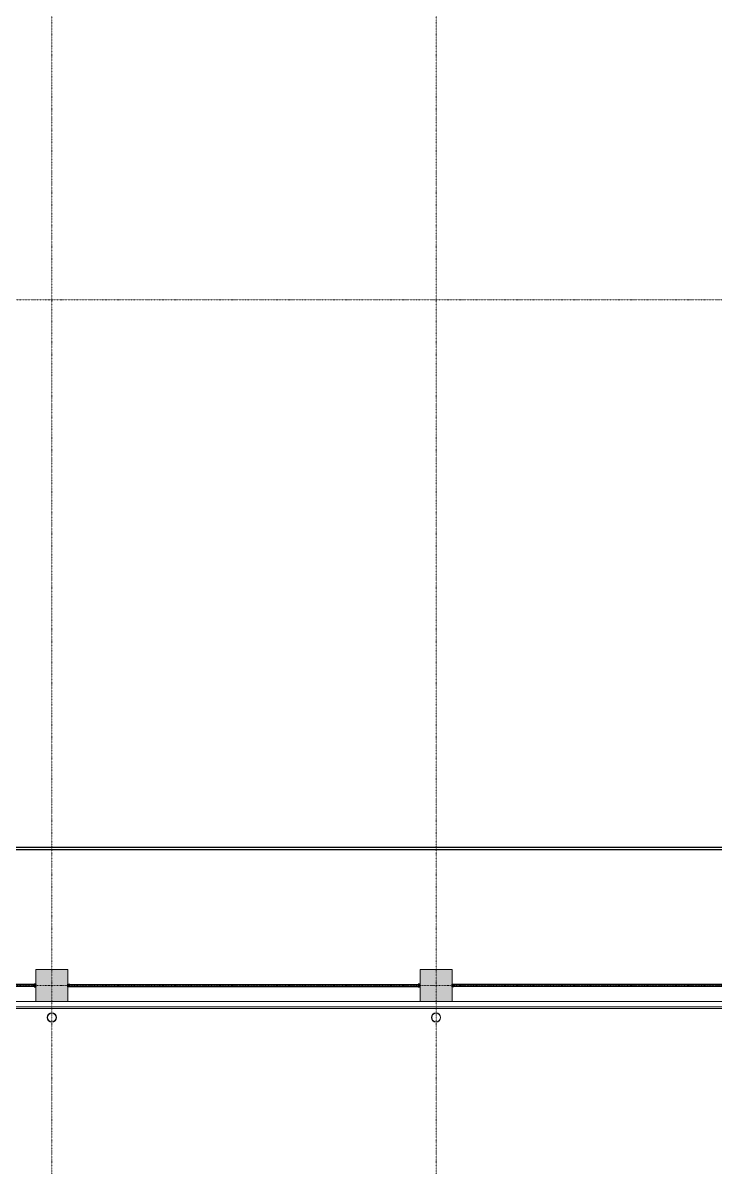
# Model space of a CAD drawing. Extents: x -32000 to 290600, y -29000 to 131250.
# Drawn here: x 226167 to 241301, y -3973 to 21055 of the extents above; entities that cross this region are included whole.
import ezdxf

# ---------------------------------------------------------------- set-up
doc = ezdxf.new("R2010")
doc.units = 0
doc.header["$LTSCALE"] = 10
doc.linetypes.add('H12PL3$0$JJP_三點線', pattern=[0.9, 0.3, -0.15, 0, -0.15, 0, -0.15, 0, -0.15])
doc.linetypes.add('XFM7P30ICA$0$H12PL3$0$JJP_三點線', pattern=[0.9, 0.3, -0.15, 0, -0.15, 0, -0.15, 0, -0.15])
for name, color, linetype in [('H12PL3$0$A-OBJE-MEP', 252, 'Continuous'), ('H12PL3$0$A-WALL-EX', 252, 'Continuous'), ('H12PL3$0$S-COL', 252, 'Continuous'), ('H12PL3$0$S-GRID', 252, 'Continuous'), ('XFDP30$0$A-Partition-Col (50K)', 1, 'Continuous'), ('XFDP30$0$A-W-P1S (8K)', 2, 'Continuous'), ('XFDP30$0$A-W-R1 (Rockwool) (50K)', 2, 'Continuous'), ('XFM7P30ICA$0$H12PL3$0$A-OBJE-MEP', 252, 'Continuous'), ('XFM7P30ICA$0$H12PL3$0$A-WALL-EX', 252, 'Continuous'), ('XFM7P30ICA$0$H12PL3$0$Hattch', 252, 'Continuous'), ('XFM7P30ICA$0$H12PL3$0$S-COL', 252, 'Continuous'), ('XFM7P30ICA$0$H12PL3$0$S-GRID', 252, 'Continuous'), ('XFM7P30ICA$0$XFDP30$0$A-Partition-Col (50K)', 1, 'Continuous'), ('XFM7P30ICA$0$XFDP30$0$A-W-P1S (8K)', 2, 'Continuous'), ('XFM7P30ICA$0$XFDP30$0$A-W-R1 (Rockwool) (50K)', 2, 'Continuous')]:
    doc.layers.add(name, color=color, linetype=linetype)

# ---------------------------------------------------------------- blocks, each defined once
blk = doc.blocks.new('XFDP30$0$TP1-50-Partition_Col-side')
blk.add_lwpolyline([(-2.5, -4), (-2.5, -3.9), (-2.6, -3.9), (-2.5, -3), (-2.5, -0.3), (-2.4, -0.2), (-0.7, -0.2), (-0.5, -0.2), (-0.1, -0.2), (0, -0.2), (0, -0.2), (0.5, -0.2), (0.6, -0.2), (2.4, -0.2), (2.5, -0.3), (2.5, -3), (2.6, -3.9), (2.5, -3.9), (2.5, -4), (2.7, -4), (2.7, 0), (-2.7, 0), (-2.7, -4)], close=True)
for points in [[(-1.6, -2.1), (-2.3, -2.1, 0.414213), (-2.4, -2.2), (-2.4, -3.6), (-2.5, -3.6), (-2.5, -2.2, -0.414213), (-2.3, -2), (-1.6, -2), (-1.6, -2.1)], [(1.6, -2.1), (2.3, -2.1, -0.414213), (2.4, -2.2), (2.4, -3.6), (2.5, -3.6), (2.5, -2.2, 0.414213), (2.3, -2), (1.6, -2), (1.6, -2.1)]]:
    blk.add_lwpolyline(points, format="xyb")
blk.add_lwpolyline([(2.2, -3.6), (-2.2, -3.6, -0.414214), (-2.3, -3.5), (-2.3, -2.6, -0.414214), (-2.2, -2.5), (-1.3, -2.5, 0.414214), (-1.1, -2.3), (-1.1, -2.2, 0.414214), (-1.3, -2.1), (-1.9, -2.1), (-1.9, -2.1), (-1.3, -2.1, -0.414214), (-1.2, -2.2), (-1.2, -2.3, -0.414214), (-1.3, -2.4), (-2.2, -2.4, 0.414214), (-2.4, -2.6), (-2.4, -3.5, 0.414214), (-2.2, -3.6), (2.2, -3.6, 0.414214), (2.4, -3.5), (2.4, -2.6, 0.414214), (2.2, -2.4), (1.3, -2.4, -0.414214), (1.2, -2.3), (1.2, -2.2, -0.414214), (1.3, -2.1), (1.9, -2.1), (1.9, -2.1), (1.3, -2.1, 0.414214), (1.1, -2.2), (1.1, -2.3, 0.414214), (1.3, -2.5), (2.2, -2.5, -0.414214), (2.3, -2.6), (2.3, -3.5, -0.414214)], format="xyb", close=True)
blk = doc.blocks.new('XFDP30')
at = {"layer": 'XFDP30$0$A-W-P1S (8K)'}
for p, q in [((216600, 3025, 0), (243051, 3025, 0)), ((216600, 2975, 0), (243101, 2975, 0))]:
    blk.add_line(p, q, dxfattribs=at)
at = {"layer": 'XFDP30$0$A-W-R1 (Rockwool) (50K)'}
for p, q in [((226450, 25, 0), (218750, 25, 0)), ((227150, 25, 0), (234850, 25, 0)), ((243250, 25, 0), (235550, 25, 0)), ((226450, -25, 0), (218750, -25, 0)), ((227150, -25, 0), (234850, -25, 0)), ((243250, -25, 0), (235550, -25, 0))]:
    blk.add_line(p, q, dxfattribs=at)
at = {"layer": 'XFDP30$0$A-Partition-Col (50K)', "yscale": 10, "zscale": 10}
for p, xscale, rotation in [((226450, 0), 10, 270), ((227150, 0), -10, 90), ((234850, 0, 0), 10, 270), ((235550, 0, 0), -10, 90)]:
    blk.add_blockref('XFDP30$0$TP1-50-Partition_Col-side', p, dxfattribs=dict(at, xscale=xscale, rotation=rotation))
blk = doc.blocks.new('H12PL3')
at = {"layer": 'H12PL3$0$A-OBJE-MEP', "lineweight": 0, "flags": 128}
for points in [[(226895, -700, 1), (226705, -700, 1)], [(235295, -700, 1), (235105, -700, 1)]]:
    blk.add_lwpolyline(points, format="xyb", close=True, dxfattribs=at)
at = {"layer": 'H12PL3$0$A-OBJE-MEP', "lineweight": 0}
for centre in [(226800, -700), (235200, -700)]:
    blk.add_circle(centre, 100, dxfattribs=at)
at = {"layer": 'H12PL3$0$A-WALL-EX', "lineweight": 0}
blk.add_line((243100, -465), (185050, -465), dxfattribs=at)
at = {"layer": 'H12PL3$0$A-WALL-EX', "lineweight": 0, "flags": 128}
for points in [[(243100, -350), (185050, -350)], [(185050, -500), (243100, -500)], [(185050, -500), (243100, -500)], [(185050, -500), (243100, -500)], [(185050, -500), (243100, -500)], [(185050, -500), (243100, -500)], [(185050, -500), (243100, -500)]]:
    blk.add_lwpolyline(points, dxfattribs=at)
at = {"layer": 'H12PL3$0$S-COL', "lineweight": 0, "flags": 128}
for points in [[(227150, -350), (227150, 350), (226450, 350), (226450, -350)], [(235550, -350), (235550, 350), (234850, 350), (234850, -350)]]:
    blk.add_lwpolyline(points, dxfattribs=at)
at = {"layer": 'H12PL3$0$S-GRID', "linetype": 'H12PL3$0$JJP_三點線', "lineweight": 0}
for p, q in [((226800, 128250), (226800, -28000)), ((235200, 128250), (235200, -28000)), ((-29000, 15000), (289600, 15000)), ((-29000, 0), (289600, 0))]:
    blk.add_line(p, q, dxfattribs=at)
blk.add_blockref('XFDP30', (0, 0))
blk = doc.blocks.new('XFM7P30ICA$0$XFDP30$0$TP1-50-Partition_Col-side')
blk.add_lwpolyline([(-2.5, -4), (-2.5, -3.9), (-2.6, -3.9), (-2.5, -3), (-2.5, -0.3), (-2.4, -0.2), (-0.7, -0.2), (-0.5, -0.2), (-0.1, -0.2), (0, -0.2), (0, -0.2), (0.5, -0.2), (0.6, -0.2), (2.4, -0.2), (2.5, -0.3), (2.5, -3), (2.6, -3.9), (2.5, -3.9), (2.5, -4), (2.7, -4), (2.7, 0), (-2.7, 0), (-2.7, -4)], close=True)
for points in [[(-1.6, -2.1), (-2.3, -2.1, 0.414213), (-2.4, -2.2), (-2.4, -3.6), (-2.5, -3.6), (-2.5, -2.2, -0.414213), (-2.3, -2), (-1.6, -2), (-1.6, -2.1)], [(1.6, -2.1), (2.3, -2.1, -0.414213), (2.4, -2.2), (2.4, -3.6), (2.5, -3.6), (2.5, -2.2, 0.414213), (2.3, -2), (1.6, -2), (1.6, -2.1)]]:
    blk.add_lwpolyline(points, format="xyb")
blk.add_lwpolyline([(2.2, -3.6), (-2.2, -3.6, -0.414214), (-2.3, -3.5), (-2.3, -2.6, -0.414214), (-2.2, -2.5), (-1.3, -2.5, 0.414214), (-1.1, -2.3), (-1.1, -2.2, 0.414214), (-1.3, -2.1), (-1.9, -2.1), (-1.9, -2.1), (-1.3, -2.1, -0.414214), (-1.2, -2.2), (-1.2, -2.3, -0.414214), (-1.3, -2.4), (-2.2, -2.4, 0.414214), (-2.4, -2.6), (-2.4, -3.5, 0.414214), (-2.2, -3.6), (2.2, -3.6, 0.414214), (2.4, -3.5), (2.4, -2.6, 0.414214), (2.2, -2.4), (1.3, -2.4, -0.414214), (1.2, -2.3), (1.2, -2.2, -0.414214), (1.3, -2.1), (1.9, -2.1), (1.9, -2.1), (1.3, -2.1, 0.414214), (1.1, -2.2), (1.1, -2.3, 0.414214), (1.3, -2.5), (2.2, -2.5, -0.414214), (2.3, -2.6), (2.3, -3.5, -0.414214)], format="xyb", close=True)
blk = doc.blocks.new('XFM7P30ICA$0$XFDP30')
at = {"layer": 'XFM7P30ICA$0$XFDP30$0$A-W-P1S (8K)'}
for p, q in [((216600, 3025, 0), (243051, 3025, 0)), ((216600, 2975, 0), (243101, 2975, 0))]:
    blk.add_line(p, q, dxfattribs=at)
at = {"layer": 'XFM7P30ICA$0$XFDP30$0$A-W-R1 (Rockwool) (50K)'}
for p, q in [((226450, 25, 0), (218750, 25, 0)), ((227150, 25, 0), (234850, 25, 0)), ((243250, 25, 0), (235550, 25, 0)), ((226450, -25, 0), (218750, -25, 0)), ((227150, -25, 0), (234850, -25, 0)), ((243250, -25, 0), (235550, -25, 0))]:
    blk.add_line(p, q, dxfattribs=at)
at = {"layer": 'XFM7P30ICA$0$XFDP30$0$A-Partition-Col (50K)', "yscale": 10, "zscale": 10}
for p, xscale, rotation in [((226450, 0, 0), 10, 270), ((227150, 0, 0), -10, 90), ((234850, 0), 10, 270), ((235550, 0), -10, 90)]:
    blk.add_blockref('XFM7P30ICA$0$XFDP30$0$TP1-50-Partition_Col-side', p, dxfattribs=dict(at, xscale=xscale, rotation=rotation))
blk = doc.blocks.new('XFM7P30ICA$0$H12PL3')
at = {"layer": 'XFM7P30ICA$0$H12PL3$0$Hattch', "linetype": 'Continuous', "lineweight": 0}
for points in [[(226450, 350), (226450, -350), (227150, -350), (227150, 350)], [(234850, 350), (234850, -350), (235550, -350), (235550, 350)]]:
    blk.add_hatch(color=256, dxfattribs=at).paths.add_polyline_path(points)
at = {"layer": 'XFM7P30ICA$0$H12PL3$0$A-OBJE-MEP', "lineweight": 0, "flags": 128}
for points in [[(226895, -700, 1), (226705, -700, 1)], [(235295, -700, 1), (235105, -700, 1)]]:
    blk.add_lwpolyline(points, format="xyb", close=True, dxfattribs=at)
at = {"layer": 'XFM7P30ICA$0$H12PL3$0$A-OBJE-MEP', "lineweight": 0}
for centre in [(226800, -700), (235200, -700)]:
    blk.add_circle(centre, 100, dxfattribs=at)
at = {"layer": 'XFM7P30ICA$0$H12PL3$0$A-WALL-EX', "lineweight": 0}
blk.add_line((243100, -465), (185050, -465), dxfattribs=at)
at = {"layer": 'XFM7P30ICA$0$H12PL3$0$A-WALL-EX', "lineweight": 0, "flags": 128}
for points in [[(243100, -350), (185050, -350)], [(185050, -500), (243100, -500)]]:
    blk.add_lwpolyline(points, dxfattribs=at)
at = {"layer": 'XFM7P30ICA$0$H12PL3$0$S-COL', "lineweight": 0, "flags": 128}
for points in [[(227150, -350), (227150, 350), (226450, 350), (226450, -350)], [(235550, -350), (235550, 350), (234850, 350), (234850, -350)]]:
    blk.add_lwpolyline(points, dxfattribs=at)
at = {"layer": 'XFM7P30ICA$0$H12PL3$0$S-GRID', "linetype": 'XFM7P30ICA$0$H12PL3$0$JJP_三點線', "lineweight": 0}
for p, q in [((226800, 128250), (226800, -28000)), ((235200, 128250), (235200, -28000)), ((-29000, 15000), (289600, 15000)), ((-29000, 0), (289600, 0))]:
    blk.add_line(p, q, dxfattribs=at)
blk.add_blockref('XFM7P30ICA$0$XFDP30', (0, 0))
blk = doc.blocks.new('XFM7P30ICA')
for name in ['XFM7P30ICA$0$H12PL3', 'XFM7P30ICA$0$XFDP30']:
    blk.add_blockref(name, (0, 0))

msp = doc.modelspace()

# ---------------------------------------------------------------- block references
for name in ['H12PL3', 'XFM7P30ICA']:
    msp.add_blockref(name, (0, 0))

doc.saveas('drawing.dxf')
